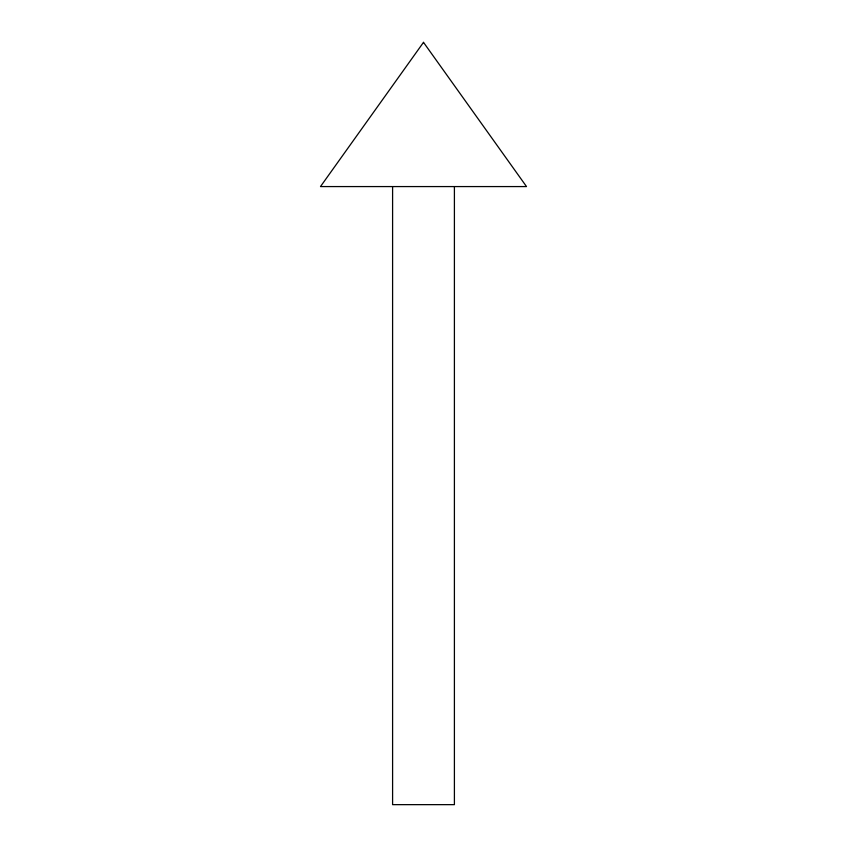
<?xml version="1.0" encoding="UTF-8"?>
<svg xmlns="http://www.w3.org/2000/svg" width="847" height="847" viewBox="0 0 847 847"><rect width="100%" height="100%" fill="white"/><g stroke="black" fill="none" stroke-linecap="round" stroke-linejoin="round"><path stroke-width="1.27" d="M454.405 186.573L454.405 804.65L392.595 804.65L392.595 186.573M423.5 42.35L320.484 186.573L526.516 186.573L423.5 42.35"/></g></svg>
